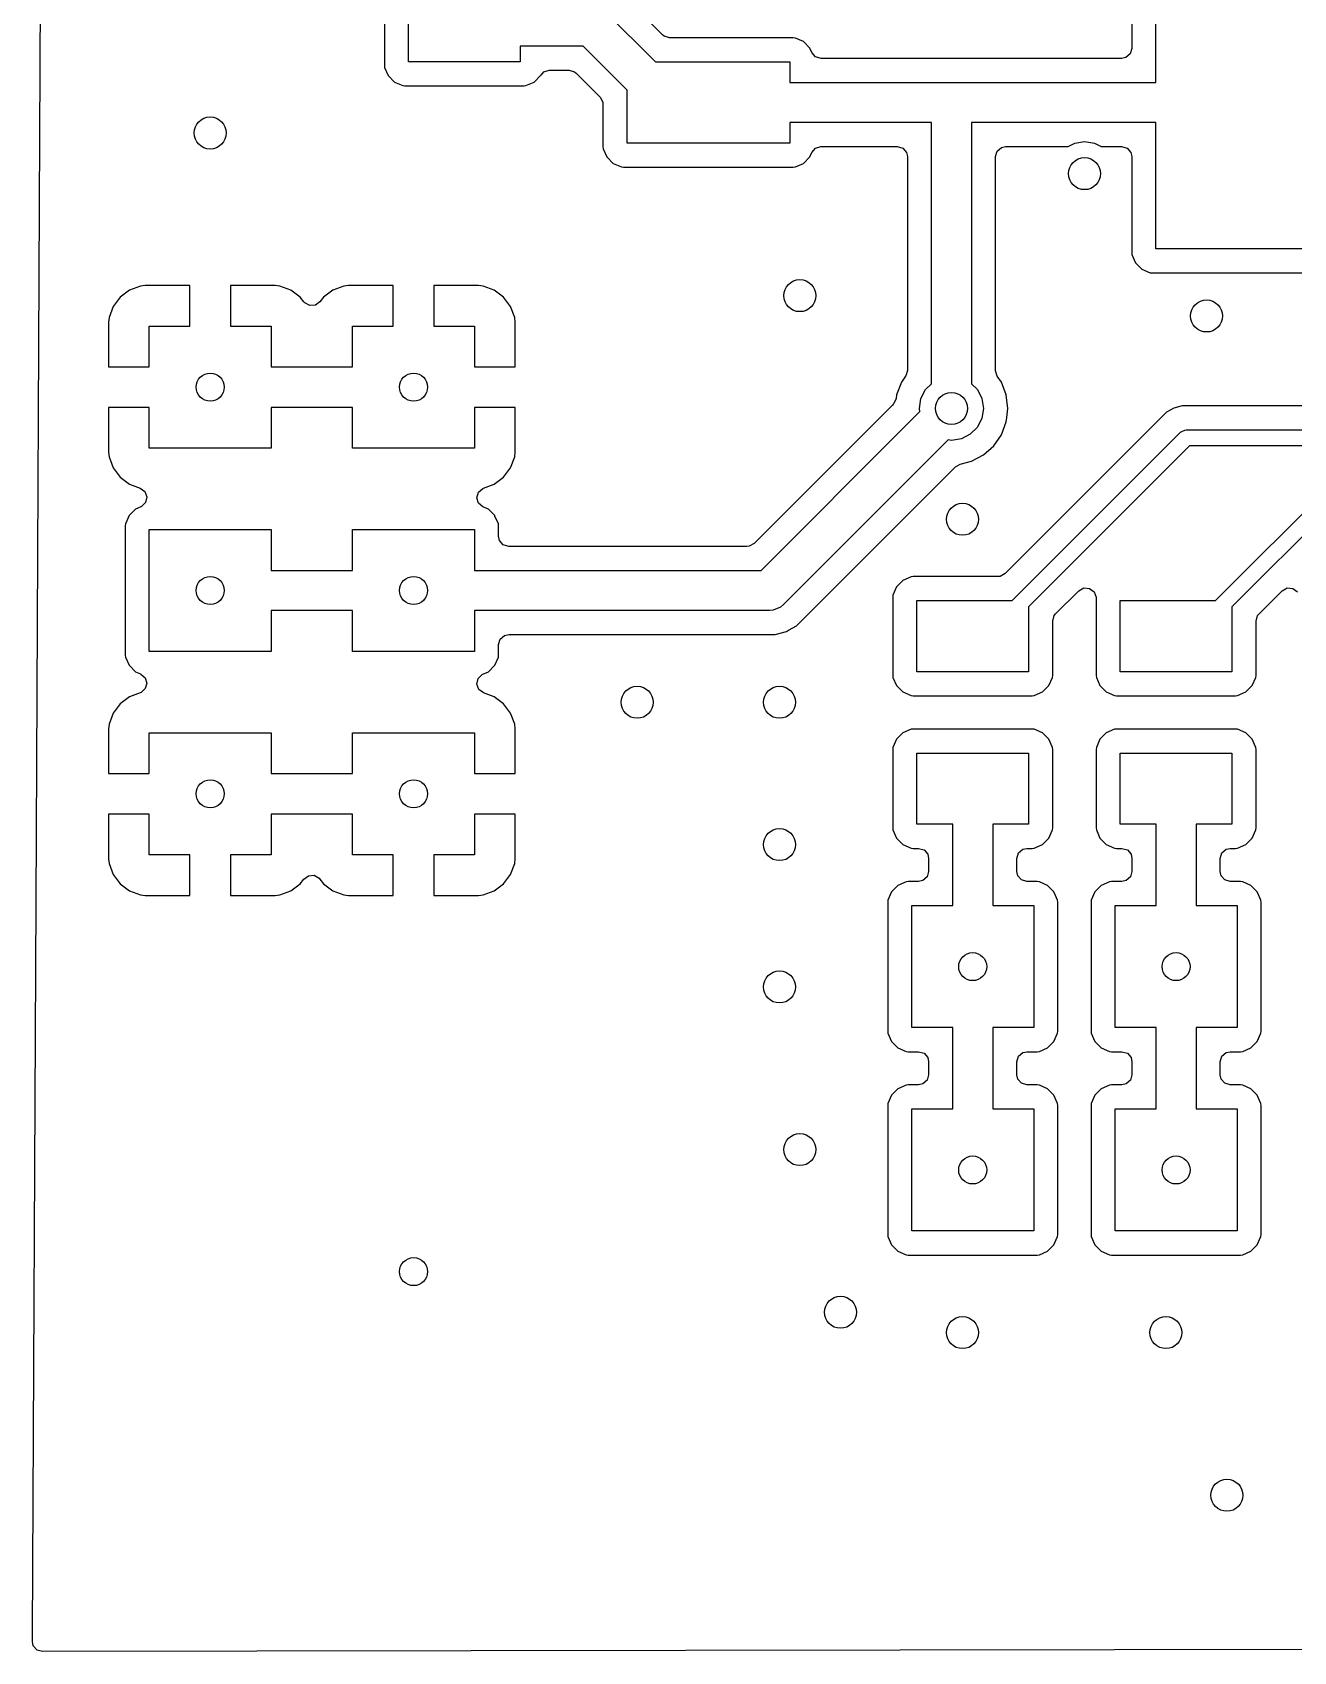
# Model space of a CAD drawing. Extents: x 4.84 to 7.21, y -4.81 to -3.25.
# Drawn here: x 4.839 to 5.459, y -4.815 to -4.019 of the extents above; entities that cross this region are included whole.
import ezdxf

# ---------------------------------------------------------------- set-up
doc = ezdxf.new("R2010")
doc.units = 0
doc.header["$MEASUREMENT"] = 0
doc.layers.add('BLACK', color=7, linetype='CONTINUOUS')

msp = doc.modelspace()

# ---------------------------------------------------------------- linework, layer by layer
at = {"layer": 'BLACK', "linetype": 'CONTINUOUS'}
for p, q in [((4.84044, -4.44629), (4.84446, -3.64615)), ((5.37923, -3.97929), (5.37923, -4.02642)), ((5.39106, -4.04322), (5.39106, -3.98106)), ((5.01173, -3.99629), (5.01173, -4.03482)), ((5.02356, -4.03306), (5.02356, -3.99806)), ((5.14843, -4.01978), (5.13201, -4.00336)), ((5.12052, -4.0086), (5.14498, -4.03306)), ((5.14926, -4.02044), (5.14843, -4.01978)), ((5.15194, -4.02123), (5.14926, -4.02044)), ((5.21283, -4.02123), (5.15194, -4.02123)), ((5.21382, -4.02134), (5.21283, -4.02123)), ((5.21283, -4.02123), (5.21283, -4.02123)), ((5.21787, -4.02313), (5.21382, -4.02134)), ((5.21382, -4.02134), (5.21382, -4.02134)), ((5.10949, -4.0254), (5.07856, -4.0254)), ((5.07856, -4.0254), (5.07856, -4.03306)), ((5.13106, -4.04698), (5.10949, -4.0254)), ((5.22099, -4.02626), (5.21787, -4.02313)), ((5.21787, -4.02313), (5.21787, -4.02313)), ((5.22194, -4.02841), (5.22099, -4.02626)), ((5.22099, -4.02626), (5.22099, -4.02626)), ((5.22099, -4.02626), (5.22099, -4.02626)), ((5.22195, -4.02843), (5.22194, -4.02841)), ((5.22198, -4.02849), (5.22195, -4.02843)), ((5.22381, -4.0306), (5.22198, -4.02849)), ((5.37845, -4.02911), (5.37633, -4.03094)), ((5.37923, -4.02642), (5.37845, -4.02911)), ((5.01173, -4.03482), (5.01173, -4.03482)), ((5.01173, -4.03482), (5.01185, -4.03581)), ((5.01185, -4.03581), (5.01185, -4.03581)), ((5.01185, -4.03581), (5.01364, -4.03986)), ((5.07856, -4.03306), (5.02356, -4.03306)), ((5.09015, -4.03805), (5.09282, -4.03723)), ((5.09282, -4.03723), (5.09289, -4.03723)), ((5.09289, -4.03723), (5.10253, -4.03723)), ((5.10253, -4.03723), (5.10521, -4.03802)), ((5.14498, -4.03306), (5.21106, -4.03306)), ((5.21106, -4.03306), (5.21106, -4.04322)), ((5.22649, -4.03139), (5.22381, -4.0306)), ((5.37427, -4.03139), (5.22649, -4.03139)), ((5.37633, -4.03094), (5.37427, -4.03139)), ((5.01364, -4.03986), (5.01676, -4.04299)), ((5.01676, -4.04299), (5.01676, -4.04299)), ((5.01676, -4.04299), (5.01676, -4.04299)), ((5.01676, -4.04299), (5.02081, -4.04477)), ((5.02081, -4.04477), (5.0218, -4.04489)), ((5.0218, -4.04489), (5.08033, -4.04489)), ((5.08033, -4.04489), (5.08132, -4.04477)), ((5.08132, -4.04477), (5.08537, -4.04299)), ((5.08537, -4.04299), (5.08849, -4.03986)), ((5.08849, -4.03986), (5.08875, -4.03948)), ((5.08849, -4.03986), (5.08849, -4.03986)), ((5.08875, -4.03948), (5.08888, -4.03956)), ((5.08888, -4.03956), (5.09015, -4.03805)), ((5.10521, -4.03802), (5.10604, -4.03868)), ((5.10604, -4.03868), (5.11778, -4.05043)), ((5.21106, -4.04322), (5.29606, -4.04322)), ((5.29606, -4.04322), (5.39106, -4.04322)), ((5.11778, -4.05043), (5.11912, -4.05288)), ((5.11912, -4.05288), (5.11923, -4.05393)), ((5.13106, -4.07306), (5.13106, -4.04698)), ((5.11923, -4.05393), (5.11923, -4.07482)), ((5.28076, -4.0629), (5.21106, -4.0629)), ((5.21106, -4.0629), (5.21106, -4.07306)), ((5.28076, -4.18125), (5.28076, -4.0629)), ((5.39106, -4.0629), (5.30044, -4.0629)), ((5.30044, -4.0629), (5.30044, -4.18125)), ((5.39106, -4.12506), (5.39106, -4.0629)), ((5.11923, -4.07482), (5.11923, -4.07482)), ((5.11923, -4.07482), (5.11935, -4.07581)), ((5.11935, -4.07581), (5.11935, -4.07581)), ((5.11935, -4.07581), (5.12114, -4.07986)), ((5.21106, -4.07306), (5.13106, -4.07306)), ((5.22195, -4.07769), (5.22376, -4.07555)), ((5.22376, -4.07555), (5.22643, -4.07473)), ((5.22643, -4.07473), (5.22649, -4.07473)), ((5.22649, -4.07473), (5.26397, -4.07473)), ((5.26397, -4.07473), (5.26665, -4.07552)), ((5.26665, -4.07552), (5.26848, -4.07763)), ((5.31227, -4.07969), (5.31306, -4.07701)), ((5.31306, -4.07701), (5.31517, -4.07518)), ((5.31517, -4.07518), (5.31724, -4.07473)), ((5.31724, -4.07473), (5.34796, -4.07473)), ((5.34796, -4.07473), (5.3512, -4.07308)), ((5.3512, -4.07308), (5.35606, -4.07231)), ((5.35606, -4.07231), (5.36093, -4.07308)), ((5.36093, -4.07308), (5.36417, -4.07473)), ((5.36417, -4.07473), (5.37427, -4.07473)), ((5.37427, -4.07473), (5.37696, -4.07552)), ((5.37696, -4.07552), (5.37879, -4.07763)), ((5.12114, -4.07986), (5.12426, -4.08299)), ((5.12426, -4.08299), (5.12426, -4.08299)), ((5.12426, -4.08299), (5.12426, -4.08299)), ((5.12426, -4.08299), (5.12831, -4.08477)), ((5.12831, -4.08477), (5.1293, -4.08489)), ((5.1293, -4.08489), (5.21283, -4.08489)), ((5.21283, -4.08489), (5.21382, -4.08477)), ((5.21382, -4.08477), (5.21787, -4.08299)), ((5.21787, -4.08299), (5.22099, -4.07986)), ((5.22099, -4.07986), (5.22195, -4.07769)), ((5.26848, -4.07763), (5.26893, -4.07969)), ((5.26893, -4.07969), (5.26893, -4.18483)), ((5.31227, -4.18483), (5.31227, -4.07969)), ((5.37879, -4.07763), (5.37923, -4.07969)), ((5.37923, -4.07969), (5.37923, -4.12683)), ((5.47106, -4.12506), (5.39106, -4.12506)), ((5.37923, -4.12683), (5.37935, -4.12781)), ((5.37935, -4.12781), (5.37935, -4.12781)), ((5.37935, -4.12781), (5.38114, -4.13186)), ((5.38114, -4.13186), (5.38426, -4.13499)), ((5.38426, -4.13499), (5.38426, -4.13499)), ((5.38426, -4.13499), (5.38426, -4.13499)), ((5.38426, -4.13499), (5.38831, -4.13677)), ((5.38831, -4.13677), (5.3893, -4.13689)), ((5.3893, -4.13689), (5.47283, -4.13689)), ((4.88178, -4.14877), (4.87833, -4.15337)), ((4.88638, -4.14532), (4.88178, -4.14877)), ((4.89177, -4.14331), (4.88638, -4.14532)), ((4.88638, -4.14532), (4.88638, -4.14532)), ((4.89415, -4.14306), (4.89177, -4.14331)), ((4.91606, -4.14306), (4.89415, -4.14306)), ((4.91606, -4.16306), (4.91606, -4.14306)), ((4.95798, -4.14306), (4.93606, -4.14306)), ((4.93606, -4.14306), (4.93606, -4.16306)), ((4.96036, -4.14331), (4.95798, -4.14306)), ((4.96575, -4.14532), (4.96036, -4.14331)), ((4.97035, -4.14877), (4.96575, -4.14532)), ((4.97209, -4.1511), (4.97035, -4.14877)), ((4.98178, -4.14877), (4.98004, -4.1511)), ((4.98638, -4.14532), (4.98178, -4.14877)), ((4.99177, -4.14331), (4.98638, -4.14532)), ((4.98638, -4.14532), (4.98638, -4.14532)), ((4.99415, -4.14306), (4.99177, -4.14331)), ((5.01606, -4.14306), (4.99415, -4.14306)), ((5.01606, -4.16306), (5.01606, -4.14306)), ((5.05798, -4.14306), (5.03606, -4.14306)), ((5.03606, -4.14306), (5.03606, -4.16306)), ((5.06036, -4.14331), (5.05798, -4.14306)), ((5.06575, -4.14532), (5.06036, -4.14331)), ((5.07035, -4.14877), (5.06575, -4.14532)), ((5.0738, -4.15337), (5.07035, -4.14877)), ((4.87833, -4.15337), (4.87632, -4.15876)), ((4.87833, -4.15337), (4.87833, -4.15337)), ((4.97256, -4.15163), (4.97209, -4.1511)), ((4.97501, -4.15297), (4.97256, -4.15163)), ((4.9778, -4.15277), (4.97501, -4.15297)), ((4.98004, -4.1511), (4.9778, -4.15277)), ((5.07581, -4.15876), (5.0738, -4.15337)), ((5.0738, -4.15337), (5.0738, -4.15337)), ((4.87632, -4.15876), (4.87606, -4.16115)), ((4.87606, -4.16115), (4.87606, -4.18306)), ((4.89606, -4.18306), (4.89606, -4.16306)), ((4.89606, -4.16306), (4.91606, -4.16306)), ((4.93606, -4.16306), (4.95606, -4.16306)), ((4.95606, -4.16306), (4.95606, -4.18306)), ((4.99606, -4.18306), (4.99606, -4.16306)), ((4.99606, -4.16306), (5.01606, -4.16306)), ((5.03606, -4.16306), (5.05606, -4.16306)), ((5.05606, -4.16306), (5.05606, -4.18306)), ((5.07606, -4.16115), (5.07581, -4.15876)), ((5.07606, -4.18306), (5.07606, -4.16115)), ((5.07606, -4.16115), (5.07606, -4.16115)), ((4.87606, -4.18306), (4.89606, -4.18306)), ((4.95606, -4.18306), (4.99606, -4.18306)), ((5.05606, -4.18306), (5.07606, -4.18306)), ((5.26805, -4.18764), (5.266, -4.19061)), ((5.26814, -4.18751), (5.26805, -4.18764)), ((5.26893, -4.18483), (5.26814, -4.18751)), ((5.28076, -4.19137), (5.28076, -4.18125)), ((5.30044, -4.18125), (5.30044, -4.19137)), ((5.31228, -4.18499), (5.31227, -4.18483)), ((5.31315, -4.18764), (5.31228, -4.18499)), ((5.3152, -4.19061), (5.31315, -4.18764)), ((5.26363, -4.19687), (5.26342, -4.19856)), ((5.266, -4.19061), (5.26363, -4.19687)), ((5.27562, -4.19866), (5.27786, -4.19427)), ((5.27786, -4.19427), (5.28076, -4.19137)), ((5.30044, -4.19137), (5.30334, -4.19427)), ((5.30334, -4.19427), (5.30558, -4.19866)), ((5.31758, -4.19687), (5.3152, -4.19061)), ((5.31838, -4.20352), (5.31758, -4.19687)), ((4.89606, -4.20306), (4.87606, -4.20306)), ((4.87606, -4.20306), (4.87606, -4.22497)), ((4.89606, -4.22306), (4.89606, -4.20306)), ((4.99606, -4.20306), (4.95606, -4.20306)), ((4.95606, -4.20306), (4.95606, -4.22306)), ((4.99606, -4.22306), (4.99606, -4.20306)), ((5.07606, -4.20306), (5.05606, -4.20306)), ((5.05606, -4.20306), (5.05606, -4.22306)), ((5.07606, -4.22497), (5.07606, -4.20306)), ((5.26155, -4.20193), (5.19354, -4.26993)), ((5.26201, -4.20147), (5.26155, -4.20193)), ((5.26155, -4.20193), (5.26155, -4.20193)), ((5.26232, -4.20112), (5.26201, -4.20147)), ((5.26342, -4.19856), (5.26232, -4.20112)), ((5.27485, -4.20352), (5.27562, -4.19866)), ((5.2751, -4.2051), (5.27485, -4.20352)), ((5.30558, -4.19866), (5.30635, -4.20352)), ((5.30635, -4.20352), (5.30558, -4.20839)), ((5.31784, -4.20795), (5.31838, -4.20352)), ((5.31838, -4.20352), (5.31838, -4.20352)), ((5.39998, -4.20337), (5.39638, -4.20544)), ((5.40399, -4.20229), (5.39998, -4.20337)), ((5.39998, -4.20337), (5.39998, -4.20337)), ((5.39998, -4.20337), (5.39998, -4.20337)), ((5.40814, -4.20229), (5.40399, -4.20229)), ((5.64748, -4.20229), (5.40814, -4.20229)), ((5.19699, -4.28322), (5.26789, -4.21231)), ((5.26789, -4.21231), (5.2751, -4.2051)), ((5.30334, -4.21278), (5.29986, -4.21626)), ((5.30558, -4.20839), (5.30334, -4.21278)), ((5.3152, -4.21643), (5.31758, -4.21017)), ((5.39638, -4.20544), (5.31705, -4.28477)), ((5.31758, -4.21017), (5.31784, -4.20795)), ((5.39638, -4.20544), (5.39638, -4.20544)), ((5.28902, -4.21902), (5.28181, -4.22623)), ((5.2906, -4.21927), (5.28902, -4.21902)), ((5.29547, -4.2185), (5.2906, -4.21927)), ((5.29986, -4.21626), (5.29547, -4.2185)), ((5.3114, -4.22194), (5.3152, -4.21643)), ((5.3205, -4.29806), (5.40328, -4.21527)), ((5.40328, -4.21527), (5.40388, -4.21479)), ((5.40388, -4.21479), (5.4053, -4.2142)), ((5.4053, -4.2142), (5.40606, -4.21412)), ((5.40606, -4.21412), (5.65443, -4.21412)), ((4.87606, -4.22497), (4.87632, -4.22735)), ((4.87632, -4.22735), (4.87833, -4.23274)), ((4.95606, -4.22306), (4.89606, -4.22306)), ((5.05606, -4.22306), (4.99606, -4.22306)), ((5.0738, -4.23274), (5.07581, -4.22735)), ((5.07581, -4.22735), (5.07606, -4.22497)), ((5.07606, -4.22497), (5.07606, -4.22497)), ((5.28181, -4.22623), (5.20802, -4.30002)), ((5.30045, -4.2295), (5.30638, -4.22639)), ((5.30638, -4.22639), (5.3114, -4.22194)), ((5.4077, -4.222), (5.32856, -4.30113)), ((5.65606, -4.222), (5.4077, -4.222)), ((4.87833, -4.23274), (4.87833, -4.23274)), ((4.87833, -4.23274), (4.88178, -4.23735)), ((5.07035, -4.23735), (5.0738, -4.23274)), ((5.0738, -4.23274), (5.0738, -4.23274)), ((5.21437, -4.3104), (5.2922, -4.23258)), ((5.2922, -4.23258), (5.2926, -4.23217)), ((5.2926, -4.23217), (5.29493, -4.23086)), ((5.29493, -4.23086), (5.30045, -4.2295)), ((5.4205, -4.29806), (5.48328, -4.23527)), ((4.88178, -4.23735), (4.88638, -4.24079)), ((4.88638, -4.24079), (4.89167, -4.24276)), ((4.89167, -4.24276), (4.8939, -4.24444)), ((4.8939, -4.24444), (4.89488, -4.24706)), ((5.05799, -4.24478), (5.06008, -4.24293)), ((5.06008, -4.24293), (5.06046, -4.24276)), ((5.06046, -4.24276), (5.06575, -4.24079)), ((5.06575, -4.24079), (5.07035, -4.23735)), ((5.4877, -4.242), (5.42856, -4.30113)), ((4.89194, -4.25195), (4.88926, -4.25313)), ((4.89231, -4.25177), (4.89194, -4.25195)), ((4.89429, -4.24979), (4.89231, -4.25177)), ((4.89488, -4.24706), (4.89429, -4.24979)), ((5.05724, -4.24747), (5.05799, -4.24478)), ((5.05806, -4.25015), (5.05724, -4.24747)), ((5.06019, -4.25195), (5.05806, -4.25015)), ((5.06287, -4.25313), (5.06019, -4.25195)), ((4.88435, -4.2603), (4.88423, -4.26129)), ((4.88614, -4.25626), (4.88435, -4.2603)), ((4.88926, -4.25313), (4.88614, -4.25626)), ((4.88614, -4.25626), (4.88614, -4.25626)), ((5.06599, -4.25626), (5.06287, -4.25313)), ((5.06609, -4.25648), (5.06599, -4.25626)), ((5.06778, -4.2603), (5.06609, -4.25648)), ((5.0679, -4.26129), (5.06778, -4.2603)), ((4.88423, -4.26129), (4.88423, -4.32482)), ((4.89606, -4.32306), (4.89606, -4.26306)), ((4.89606, -4.26306), (4.95606, -4.26306)), ((4.95606, -4.26306), (4.95606, -4.28322)), ((4.99606, -4.28322), (4.99606, -4.26306)), ((4.99606, -4.26306), (5.05606, -4.26306)), ((5.05606, -4.26306), (5.05606, -4.28322)), ((5.0679, -4.26642), (5.0679, -4.26129)), ((5.0679, -4.26129), (5.0679, -4.26129)), ((5.06834, -4.26849), (5.0679, -4.26642)), ((5.07017, -4.2706), (5.06834, -4.26849)), ((5.07286, -4.27139), (5.07017, -4.2706)), ((5.19003, -4.27139), (5.07286, -4.27139)), ((5.19109, -4.27127), (5.19003, -4.27139)), ((5.19354, -4.26993), (5.19109, -4.27127)), ((4.95606, -4.28322), (4.99606, -4.28322)), ((5.05606, -4.28322), (5.19699, -4.28322)), ((5.26364, -4.29126), (5.26185, -4.2953)), ((5.26676, -4.28813), (5.26364, -4.29126)), ((5.26364, -4.29126), (5.26364, -4.29126)), ((5.27081, -4.28634), (5.26676, -4.28813)), ((5.2718, -4.28623), (5.27081, -4.28634)), ((5.27081, -4.28634), (5.27081, -4.28634)), ((5.31354, -4.28623), (5.2718, -4.28623)), ((5.2718, -4.28623), (5.2718, -4.28623)), ((5.3146, -4.28611), (5.31354, -4.28623)), ((5.31705, -4.28477), (5.3146, -4.28611)), ((5.35327, -4.29316), (5.35572, -4.29182)), ((5.35572, -4.29182), (5.35851, -4.29202)), ((5.35851, -4.29202), (5.36074, -4.29369)), ((5.45327, -4.29316), (5.45572, -4.29182)), ((5.45572, -4.29182), (5.45851, -4.29202)), ((5.45851, -4.29202), (5.46074, -4.29369)), ((5.20802, -4.30002), (5.20653, -4.30124)), ((5.26185, -4.2953), (5.26173, -4.29629)), ((5.26173, -4.29629), (5.26173, -4.33482)), ((5.27356, -4.33306), (5.27356, -4.29806)), ((5.27356, -4.29806), (5.3205, -4.29806)), ((5.34185, -4.30457), (5.35327, -4.29316)), ((5.36074, -4.29369), (5.36172, -4.29631)), ((5.36172, -4.29631), (5.36173, -4.29666)), ((5.36173, -4.29666), (5.36173, -4.33482)), ((5.37356, -4.33306), (5.37356, -4.29806)), ((5.37356, -4.29806), (5.4205, -4.29806)), ((5.44185, -4.30457), (5.45327, -4.29316)), ((4.99606, -4.3029), (4.95606, -4.3029)), ((4.95606, -4.3029), (4.95606, -4.32306)), ((4.99606, -4.32306), (4.99606, -4.3029)), ((5.20106, -4.3029), (5.05606, -4.3029)), ((5.05606, -4.3029), (5.05606, -4.32306)), ((5.20299, -4.30271), (5.20106, -4.3029)), ((5.20653, -4.30124), (5.20299, -4.30271)), ((5.20653, -4.30124), (5.20653, -4.30124)), ((5.32856, -4.30113), (5.32856, -4.33306)), ((5.3404, -4.30808), (5.34118, -4.3054)), ((5.3404, -4.33482), (5.3404, -4.30808)), ((5.34118, -4.3054), (5.34185, -4.30457)), ((5.42856, -4.30113), (5.42856, -4.33306)), ((5.4404, -4.30808), (5.44118, -4.3054)), ((5.4404, -4.33482), (5.4404, -4.30808)), ((5.44118, -4.3054), (5.44185, -4.30457)), ((5.06868, -4.31701), (5.0708, -4.31518)), ((5.0708, -4.31518), (5.07286, -4.31473)), ((5.07286, -4.31473), (5.20392, -4.31473)), ((5.20392, -4.31473), (5.20943, -4.31325)), ((5.20392, -4.31473), (5.20392, -4.31473)), ((5.20392, -4.31473), (5.20392, -4.31473)), ((5.20943, -4.31325), (5.2105, -4.31263)), ((5.2105, -4.31263), (5.21437, -4.3104)), ((4.95606, -4.32306), (4.89606, -4.32306)), ((5.05606, -4.32306), (4.99606, -4.32306)), ((5.0679, -4.31969), (5.06868, -4.31701)), ((5.0679, -4.32482), (5.0679, -4.31969)), ((4.88423, -4.32482), (4.88423, -4.32482)), ((4.88423, -4.32482), (4.88435, -4.32581)), ((4.88435, -4.32581), (4.88435, -4.32581)), ((4.88435, -4.32581), (4.88614, -4.32986)), ((4.88614, -4.32986), (4.88926, -4.33299)), ((5.06287, -4.33299), (5.06599, -4.32986)), ((5.06599, -4.32986), (5.06778, -4.32581)), ((5.06778, -4.32581), (5.0679, -4.32482)), ((4.88926, -4.33299), (4.88926, -4.33299)), ((4.88926, -4.33299), (4.88926, -4.33299)), ((4.88926, -4.33299), (4.8918, -4.33411)), ((4.8918, -4.33411), (4.89194, -4.33417)), ((4.89194, -4.33417), (4.89407, -4.33597)), ((4.89407, -4.33597), (4.89489, -4.33864)), ((4.89489, -4.33864), (4.89414, -4.34133)), ((5.05725, -4.33906), (5.05784, -4.33633)), ((5.05823, -4.34168), (5.05725, -4.33906)), ((5.05784, -4.33633), (5.05982, -4.33435)), ((5.05982, -4.33435), (5.06019, -4.33417)), ((5.06019, -4.33417), (5.06287, -4.33299)), ((5.06287, -4.33299), (5.06287, -4.33299)), ((5.06287, -4.33299), (5.06287, -4.33299)), ((5.26173, -4.33482), (5.26173, -4.33482)), ((5.26173, -4.33482), (5.26185, -4.33581)), ((5.26185, -4.33581), (5.26185, -4.33581)), ((5.26185, -4.33581), (5.26364, -4.33986)), ((5.26364, -4.33986), (5.26676, -4.34299)), ((5.32856, -4.33306), (5.27356, -4.33306)), ((5.33537, -4.34299), (5.33849, -4.33986)), ((5.33849, -4.33986), (5.34028, -4.33581)), ((5.34028, -4.33581), (5.3404, -4.33482)), ((5.36173, -4.33482), (5.36173, -4.33482)), ((5.36173, -4.33482), (5.36185, -4.33581)), ((5.36185, -4.33581), (5.36185, -4.33581)), ((5.36185, -4.33581), (5.36364, -4.33986)), ((5.36364, -4.33986), (5.36676, -4.34299)), ((5.42856, -4.33306), (5.37356, -4.33306)), ((5.43537, -4.34299), (5.43849, -4.33986)), ((5.43849, -4.33986), (5.44028, -4.33581)), ((5.44028, -4.33581), (5.4404, -4.33482)), ((4.88638, -4.34532), (4.88178, -4.34877)), ((4.89167, -4.34335), (4.88638, -4.34532)), ((4.89205, -4.34319), (4.89167, -4.34335)), ((4.89414, -4.34133), (4.89205, -4.34319)), ((5.06046, -4.34335), (5.05823, -4.34168)), ((5.06575, -4.34532), (5.06046, -4.34335)), ((5.07035, -4.34877), (5.06575, -4.34532)), ((5.26676, -4.34299), (5.26676, -4.34299)), ((5.26676, -4.34299), (5.26676, -4.34299)), ((5.26676, -4.34299), (5.27081, -4.34477)), ((5.27081, -4.34477), (5.2718, -4.34489)), ((5.2718, -4.34489), (5.33033, -4.34489)), ((5.33033, -4.34489), (5.33132, -4.34477)), ((5.33132, -4.34477), (5.33537, -4.34299)), ((5.36676, -4.34299), (5.36676, -4.34299)), ((5.36676, -4.34299), (5.36676, -4.34299)), ((5.36676, -4.34299), (5.37081, -4.34477)), ((5.37081, -4.34477), (5.3718, -4.34489)), ((5.3718, -4.34489), (5.43033, -4.34489)), ((5.43033, -4.34489), (5.43132, -4.34477)), ((5.43132, -4.34477), (5.43537, -4.34299)), ((4.87833, -4.35337), (4.87632, -4.35876)), ((4.88178, -4.34877), (4.87833, -4.35337)), ((4.87833, -4.35337), (4.87833, -4.35337)), ((5.0738, -4.35337), (5.07035, -4.34877)), ((5.07581, -4.35876), (5.0738, -4.35337)), ((5.0738, -4.35337), (5.0738, -4.35337)), ((4.87632, -4.35876), (4.87606, -4.36115)), ((4.87606, -4.36115), (4.87606, -4.38306)), ((4.89606, -4.38306), (4.89606, -4.36306)), ((4.89606, -4.36306), (4.95606, -4.36306)), ((4.95606, -4.36306), (4.95606, -4.38306)), ((4.99606, -4.38306), (4.99606, -4.36306)), ((4.99606, -4.36306), (5.05606, -4.36306)), ((5.05606, -4.36306), (5.05606, -4.38306)), ((5.07606, -4.36115), (5.07581, -4.35876)), ((5.07606, -4.38306), (5.07606, -4.36115)), ((5.07606, -4.36115), (5.07606, -4.36115)), ((5.26676, -4.36313), (5.26364, -4.36626)), ((5.27081, -4.36134), (5.26676, -4.36313)), ((5.2718, -4.36123), (5.27081, -4.36134)), ((5.27081, -4.36134), (5.27081, -4.36134)), ((5.33033, -4.36123), (5.2718, -4.36123)), ((5.2718, -4.36123), (5.2718, -4.36123)), ((5.33132, -4.36134), (5.33033, -4.36123)), ((5.33537, -4.36313), (5.33132, -4.36134)), ((5.33132, -4.36134), (5.33132, -4.36134)), ((5.33849, -4.36626), (5.33537, -4.36313)), ((5.33537, -4.36313), (5.33537, -4.36313)), ((5.36676, -4.36313), (5.36364, -4.36626)), ((5.37081, -4.36134), (5.36676, -4.36313)), ((5.3718, -4.36123), (5.37081, -4.36134)), ((5.37081, -4.36134), (5.37081, -4.36134)), ((5.43033, -4.36123), (5.3718, -4.36123)), ((5.3718, -4.36123), (5.3718, -4.36123)), ((5.43132, -4.36134), (5.43033, -4.36123)), ((5.43537, -4.36313), (5.43132, -4.36134)), ((5.43132, -4.36134), (5.43132, -4.36134)), ((5.43849, -4.36626), (5.43537, -4.36313)), ((5.43537, -4.36313), (5.43537, -4.36313)), ((5.26185, -4.3703), (5.26173, -4.37129)), ((5.26173, -4.37129), (5.26173, -4.40982)), ((5.26364, -4.36626), (5.26185, -4.3703)), ((5.26364, -4.36626), (5.26364, -4.36626)), ((5.34028, -4.3703), (5.33849, -4.36626)), ((5.33849, -4.36626), (5.33849, -4.36626)), ((5.3404, -4.37129), (5.34028, -4.3703)), ((5.3404, -4.40982), (5.3404, -4.37129)), ((5.36185, -4.3703), (5.36173, -4.37129)), ((5.36173, -4.37129), (5.36173, -4.40982)), ((5.36364, -4.36626), (5.36185, -4.3703)), ((5.36364, -4.36626), (5.36364, -4.36626)), ((5.44028, -4.3703), (5.43849, -4.36626)), ((5.43849, -4.36626), (5.43849, -4.36626)), ((5.4404, -4.37129), (5.44028, -4.3703)), ((5.4404, -4.40982), (5.4404, -4.37129)), ((5.27356, -4.40806), (5.27356, -4.37306)), ((5.27356, -4.37306), (5.32856, -4.37306)), ((5.32856, -4.37306), (5.32856, -4.40806)), ((5.37356, -4.40806), (5.37356, -4.37306)), ((5.37356, -4.37306), (5.42856, -4.37306)), ((5.42856, -4.37306), (5.42856, -4.40806)), ((4.87606, -4.38306), (4.89606, -4.38306)), ((4.95606, -4.38306), (4.99606, -4.38306)), ((5.05606, -4.38306), (5.07606, -4.38306)), ((4.87606, -4.40306), (4.87606, -4.42497)), ((4.89606, -4.40306), (4.87606, -4.40306)), ((4.89606, -4.42306), (4.89606, -4.40306)), ((4.95606, -4.40306), (4.95606, -4.42306)), ((4.99606, -4.40306), (4.95606, -4.40306)), ((4.99606, -4.42306), (4.99606, -4.40306)), ((5.07606, -4.40306), (5.05606, -4.40306)), ((5.05606, -4.40306), (5.05606, -4.42306)), ((5.07606, -4.42497), (5.07606, -4.40306)), ((5.26173, -4.40982), (5.26173, -4.40982)), ((5.26173, -4.40982), (5.26185, -4.41081)), ((5.26185, -4.41081), (5.26185, -4.41081)), ((5.26185, -4.41081), (5.26364, -4.41486)), ((5.29122, -4.40806), (5.27356, -4.40806)), ((5.29122, -4.44806), (5.29122, -4.40806)), ((5.32856, -4.40806), (5.31091, -4.40806)), ((5.31091, -4.40806), (5.31091, -4.44806)), ((5.33849, -4.41486), (5.34028, -4.41081)), ((5.34028, -4.41081), (5.3404, -4.40982)), ((5.36173, -4.40982), (5.36173, -4.40982)), ((5.36173, -4.40982), (5.36185, -4.41081)), ((5.36185, -4.41081), (5.36185, -4.41081)), ((5.36185, -4.41081), (5.36364, -4.41486)), ((5.39122, -4.40806), (5.37356, -4.40806)), ((5.39122, -4.44806), (5.39122, -4.40806)), ((5.42856, -4.40806), (5.41091, -4.40806)), ((5.41091, -4.40806), (5.41091, -4.44806)), ((5.43849, -4.41486), (5.44028, -4.41081)), ((5.44028, -4.41081), (5.4404, -4.40982)), ((5.26364, -4.41486), (5.26676, -4.41799)), ((5.26676, -4.41799), (5.26676, -4.41799)), ((5.26676, -4.41799), (5.26676, -4.41799)), ((5.26676, -4.41799), (5.27081, -4.41977)), ((5.27081, -4.41977), (5.27081, -4.41977)), ((5.27081, -4.41977), (5.27099, -4.41979)), ((5.27099, -4.41979), (5.2718, -4.41989)), ((5.2718, -4.41989), (5.27443, -4.41989)), ((5.27443, -4.41989), (5.27711, -4.42068)), ((5.32564, -4.42034), (5.3277, -4.41989)), ((5.3277, -4.41989), (5.33033, -4.41989)), ((5.33033, -4.41989), (5.33132, -4.41977)), ((5.33033, -4.41989), (5.33033, -4.41989)), ((5.33132, -4.41977), (5.33537, -4.41799)), ((5.33537, -4.41799), (5.33849, -4.41486)), ((5.36364, -4.41486), (5.36676, -4.41799)), ((5.36676, -4.41799), (5.36676, -4.41799)), ((5.36676, -4.41799), (5.36676, -4.41799)), ((5.36676, -4.41799), (5.37081, -4.41977)), ((5.37081, -4.41977), (5.37081, -4.41977)), ((5.37081, -4.41977), (5.37099, -4.41979)), ((5.37099, -4.41979), (5.3718, -4.41989)), ((5.3718, -4.41989), (5.37443, -4.41989)), ((5.37443, -4.41989), (5.37711, -4.42068)), ((5.42564, -4.42034), (5.4277, -4.41989)), ((5.4277, -4.41989), (5.43033, -4.41989)), ((5.43033, -4.41989), (5.43132, -4.41977)), ((5.43033, -4.41989), (5.43033, -4.41989)), ((5.43132, -4.41977), (5.43537, -4.41799)), ((5.43537, -4.41799), (5.43849, -4.41486)), ((4.87606, -4.42497), (4.87632, -4.42735)), ((4.87632, -4.42735), (4.87833, -4.43274)), ((4.91606, -4.42306), (4.89606, -4.42306)), ((4.91606, -4.44306), (4.91606, -4.42306)), ((4.95606, -4.42306), (4.93606, -4.42306)), ((4.93606, -4.42306), (4.93606, -4.44306)), ((5.01606, -4.42306), (4.99606, -4.42306)), ((5.01606, -4.44306), (5.01606, -4.42306)), ((5.05606, -4.42306), (5.03606, -4.42306)), ((5.03606, -4.42306), (5.03606, -4.44306)), ((5.0738, -4.43274), (5.07581, -4.42735)), ((5.07581, -4.42735), (5.07606, -4.42497)), ((5.07606, -4.42497), (5.07606, -4.42497)), ((5.27711, -4.42068), (5.27894, -4.42279)), ((5.27894, -4.42279), (5.27939, -4.42485)), ((5.27939, -4.42485), (5.27939, -4.43127)), ((5.32274, -4.42485), (5.32353, -4.42217)), ((5.32274, -4.43127), (5.32274, -4.42485)), ((5.32353, -4.42217), (5.32564, -4.42034)), ((5.37711, -4.42068), (5.37894, -4.42279)), ((5.37894, -4.42279), (5.37939, -4.42485)), ((5.37939, -4.42485), (5.37939, -4.43127)), ((5.42274, -4.42485), (5.42353, -4.42217)), ((5.42274, -4.43127), (5.42274, -4.42485)), ((5.42353, -4.42217), (5.42564, -4.42034)), ((4.87833, -4.43274), (4.87833, -4.43274)), ((4.87833, -4.43274), (4.88178, -4.43735)), ((4.97035, -4.43735), (4.97209, -4.43502)), ((4.97209, -4.43502), (4.97433, -4.43335)), ((4.97433, -4.43335), (4.97712, -4.43315)), ((4.97712, -4.43315), (4.97957, -4.43449)), ((4.97957, -4.43449), (4.98004, -4.43502)), ((4.98004, -4.43502), (4.98178, -4.43735)), ((5.07035, -4.43735), (5.0738, -4.43274)), ((5.0738, -4.43274), (5.0738, -4.43274)), ((5.27649, -4.43578), (5.27443, -4.43623)), ((5.2786, -4.43395), (5.27649, -4.43578)), ((5.27939, -4.43127), (5.2786, -4.43395)), ((5.32319, -4.43333), (5.32274, -4.43127)), ((5.32502, -4.43544), (5.32319, -4.43333)), ((5.3277, -4.43623), (5.32502, -4.43544)), ((5.37649, -4.43578), (5.37443, -4.43623)), ((5.3786, -4.43395), (5.37649, -4.43578)), ((5.37939, -4.43127), (5.3786, -4.43395)), ((5.42319, -4.43333), (5.42274, -4.43127)), ((5.42502, -4.43544), (5.42319, -4.43333)), ((5.4277, -4.43623), (5.42502, -4.43544)), ((4.88178, -4.43735), (4.88638, -4.44079)), ((4.88638, -4.44079), (4.89177, -4.4428)), ((4.89177, -4.4428), (4.89415, -4.44306)), ((4.89415, -4.44306), (4.89415, -4.44306)), ((4.89415, -4.44306), (4.91606, -4.44306)), ((4.93606, -4.44306), (4.95798, -4.44306)), ((4.95798, -4.44306), (4.96036, -4.4428)), ((4.95798, -4.44306), (4.95798, -4.44306)), ((4.96036, -4.4428), (4.96575, -4.44079)), ((4.96575, -4.44079), (4.97035, -4.43735)), ((4.96575, -4.44079), (4.96575, -4.44079)), ((4.98178, -4.43735), (4.98638, -4.44079)), ((4.98638, -4.44079), (4.99177, -4.4428)), ((4.99177, -4.4428), (4.99415, -4.44306)), ((4.99415, -4.44306), (4.99415, -4.44306)), ((4.99415, -4.44306), (5.01606, -4.44306)), ((5.03606, -4.44306), (5.05798, -4.44306)), ((5.05798, -4.44306), (5.06036, -4.4428)), ((5.05798, -4.44306), (5.05798, -4.44306)), ((5.06036, -4.4428), (5.06575, -4.44079)), ((5.06575, -4.44079), (5.07035, -4.43735)), ((5.06575, -4.44079), (5.06575, -4.44079)), ((5.26114, -4.44126), (5.25935, -4.4453)), ((5.26426, -4.43813), (5.26114, -4.44126)), ((5.26114, -4.44126), (5.26114, -4.44126)), ((5.26831, -4.43634), (5.26426, -4.43813)), ((5.2693, -4.43623), (5.26831, -4.43634)), ((5.26831, -4.43634), (5.26831, -4.43634)), ((5.27443, -4.43623), (5.2693, -4.43623)), ((5.2693, -4.43623), (5.2693, -4.43623)), ((5.33283, -4.43623), (5.3277, -4.43623)), ((5.33382, -4.43634), (5.33283, -4.43623)), ((5.33283, -4.43623), (5.33283, -4.43623)), ((5.33787, -4.43813), (5.33382, -4.43634)), ((5.33382, -4.43634), (5.33382, -4.43634)), ((5.34099, -4.44126), (5.33787, -4.43813)), ((5.33787, -4.43813), (5.33787, -4.43813)), ((5.34179, -4.44306), (5.34099, -4.44126)), ((5.34278, -4.4453), (5.34179, -4.44306)), ((5.36114, -4.44126), (5.35935, -4.4453)), ((5.36426, -4.43813), (5.36114, -4.44126)), ((5.36114, -4.44126), (5.36114, -4.44126)), ((5.36831, -4.43634), (5.36426, -4.43813)), ((5.3693, -4.43623), (5.36831, -4.43634)), ((5.36831, -4.43634), (5.36831, -4.43634)), ((5.37443, -4.43623), (5.3693, -4.43623)), ((5.3693, -4.43623), (5.3693, -4.43623)), ((5.43283, -4.43623), (5.4277, -4.43623)), ((5.43382, -4.43634), (5.43283, -4.43623)), ((5.43283, -4.43623), (5.43283, -4.43623)), ((5.43787, -4.43813), (5.43382, -4.43634)), ((5.43382, -4.43634), (5.43382, -4.43634)), ((5.44099, -4.44126), (5.43787, -4.43813)), ((5.43787, -4.43813), (5.43787, -4.43813)), ((5.44179, -4.44306), (5.44099, -4.44126)), ((5.44278, -4.4453), (5.44179, -4.44306)), ((4.83863, -4.80607), (4.84044, -4.44629)), ((5.25935, -4.4453), (5.25923, -4.44629)), ((5.25923, -4.44629), (5.25923, -4.50982)), ((5.27106, -4.50806), (5.27106, -4.44806)), ((5.27106, -4.44806), (5.29122, -4.44806)), ((5.31091, -4.44806), (5.33106, -4.44806)), ((5.33106, -4.44806), (5.33106, -4.50806)), ((5.3429, -4.44629), (5.34278, -4.4453)), ((5.3429, -4.50983), (5.3429, -4.44629)), ((5.3429, -4.44629), (5.3429, -4.44629)), ((5.35935, -4.4453), (5.35923, -4.44629)), ((5.35923, -4.44629), (5.35923, -4.50982)), ((5.37106, -4.50806), (5.37106, -4.44806)), ((5.37106, -4.44806), (5.39122, -4.44806)), ((5.41091, -4.44806), (5.43106, -4.44806)), ((5.43106, -4.44806), (5.43106, -4.50806)), ((5.4429, -4.44629), (5.44278, -4.4453)), ((5.4429, -4.50983), (5.4429, -4.44629)), ((5.4429, -4.44629), (5.4429, -4.44629)), ((5.25923, -4.50982), (5.25923, -4.50983)), ((5.25923, -4.50983), (5.25935, -4.51081)), ((5.25935, -4.51081), (5.25935, -4.51081)), ((5.25935, -4.51081), (5.26114, -4.51486)), ((5.26114, -4.51486), (5.26426, -4.51799)), ((5.29122, -4.50806), (5.27106, -4.50806)), ((5.29122, -4.54806), (5.29122, -4.50806)), ((5.33106, -4.50806), (5.31091, -4.50806)), ((5.31091, -4.50806), (5.31091, -4.54806)), ((5.33787, -4.51799), (5.34099, -4.51486)), ((5.34099, -4.51486), (5.34278, -4.51081)), ((5.34278, -4.51081), (5.3429, -4.50983)), ((5.35923, -4.50982), (5.35923, -4.50983)), ((5.35923, -4.50983), (5.35935, -4.51081)), ((5.35935, -4.51081), (5.35935, -4.51081)), ((5.35935, -4.51081), (5.36114, -4.51486)), ((5.36114, -4.51486), (5.36426, -4.51799)), ((5.39122, -4.50806), (5.37106, -4.50806)), ((5.39122, -4.54806), (5.39122, -4.50806)), ((5.43106, -4.50806), (5.41091, -4.50806)), ((5.41091, -4.50806), (5.41091, -4.54806)), ((5.43787, -4.51799), (5.44099, -4.51486)), ((5.44099, -4.51486), (5.44278, -4.51081)), ((5.44278, -4.51081), (5.4429, -4.50983)), ((5.26426, -4.51799), (5.26426, -4.51799)), ((5.26426, -4.51799), (5.26426, -4.51799)), ((5.26426, -4.51799), (5.26831, -4.51977)), ((5.26831, -4.51977), (5.26831, -4.51977)), ((5.26831, -4.51977), (5.26849, -4.51979)), ((5.26849, -4.51979), (5.2693, -4.51989)), ((5.2693, -4.51989), (5.27443, -4.51989)), ((5.27443, -4.51989), (5.27711, -4.52068)), ((5.27711, -4.52068), (5.27894, -4.52279)), ((5.27894, -4.52279), (5.27939, -4.52485)), ((5.32274, -4.52485), (5.32353, -4.52217)), ((5.32353, -4.52217), (5.32564, -4.52034)), ((5.32564, -4.52034), (5.3277, -4.51989)), ((5.3277, -4.51989), (5.33283, -4.51989)), ((5.33283, -4.51989), (5.33382, -4.51977)), ((5.33283, -4.51989), (5.33283, -4.51989)), ((5.33382, -4.51977), (5.33787, -4.51799)), ((5.36426, -4.51799), (5.36426, -4.51799)), ((5.36426, -4.51799), (5.36426, -4.51799)), ((5.36426, -4.51799), (5.36831, -4.51977)), ((5.36831, -4.51977), (5.36831, -4.51977)), ((5.36831, -4.51977), (5.36849, -4.51979)), ((5.36849, -4.51979), (5.3693, -4.51989)), ((5.3693, -4.51989), (5.37443, -4.51989)), ((5.37443, -4.51989), (5.37711, -4.52068)), ((5.37711, -4.52068), (5.37894, -4.52279)), ((5.37894, -4.52279), (5.37939, -4.52485)), ((5.42274, -4.52485), (5.42353, -4.52217)), ((5.42353, -4.52217), (5.42564, -4.52034)), ((5.42564, -4.52034), (5.4277, -4.51989)), ((5.4277, -4.51989), (5.43283, -4.51989)), ((5.43283, -4.51989), (5.43382, -4.51977)), ((5.43283, -4.51989), (5.43283, -4.51989)), ((5.43382, -4.51977), (5.43787, -4.51799)), ((5.27939, -4.53127), (5.2786, -4.53395)), ((5.27939, -4.52485), (5.27939, -4.53127)), ((5.32274, -4.53127), (5.32274, -4.52485)), ((5.32319, -4.53333), (5.32274, -4.53127)), ((5.37939, -4.53127), (5.3786, -4.53395)), ((5.37939, -4.52485), (5.37939, -4.53127)), ((5.42274, -4.53127), (5.42274, -4.52485)), ((5.42319, -4.53333), (5.42274, -4.53127)), ((5.26426, -4.53813), (5.26114, -4.54126)), ((5.26831, -4.53634), (5.26426, -4.53813)), ((5.2693, -4.53623), (5.26831, -4.53634)), ((5.26831, -4.53634), (5.26831, -4.53634)), ((5.27443, -4.53623), (5.2693, -4.53623)), ((5.2693, -4.53623), (5.2693, -4.53623)), ((5.27649, -4.53578), (5.27443, -4.53623)), ((5.2786, -4.53395), (5.27649, -4.53578)), ((5.32502, -4.53544), (5.32319, -4.53333)), ((5.3277, -4.53623), (5.32502, -4.53544)), ((5.33283, -4.53623), (5.3277, -4.53623)), ((5.33382, -4.53634), (5.33283, -4.53623)), ((5.33283, -4.53623), (5.33283, -4.53623)), ((5.33787, -4.53813), (5.33382, -4.53634)), ((5.33382, -4.53634), (5.33382, -4.53634)), ((5.34099, -4.54126), (5.33787, -4.53813)), ((5.33787, -4.53813), (5.33787, -4.53813)), ((5.36426, -4.53813), (5.36114, -4.54126)), ((5.36831, -4.53634), (5.36426, -4.53813)), ((5.3693, -4.53623), (5.36831, -4.53634)), ((5.36831, -4.53634), (5.36831, -4.53634)), ((5.37443, -4.53623), (5.3693, -4.53623)), ((5.3693, -4.53623), (5.3693, -4.53623)), ((5.37649, -4.53578), (5.37443, -4.53623)), ((5.3786, -4.53395), (5.37649, -4.53578)), ((5.42502, -4.53544), (5.42319, -4.53333)), ((5.4277, -4.53623), (5.42502, -4.53544)), ((5.43283, -4.53623), (5.4277, -4.53623)), ((5.43382, -4.53634), (5.43283, -4.53623)), ((5.43283, -4.53623), (5.43283, -4.53623)), ((5.43787, -4.53813), (5.43382, -4.53634)), ((5.43382, -4.53634), (5.43382, -4.53634)), ((5.44099, -4.54126), (5.43787, -4.53813)), ((5.43787, -4.53813), (5.43787, -4.53813)), ((5.25935, -4.5453), (5.25923, -4.54629)), ((5.25923, -4.54629), (5.25923, -4.60982)), ((5.26114, -4.54126), (5.25935, -4.5453)), ((5.26114, -4.54126), (5.26114, -4.54126)), ((5.34278, -4.5453), (5.34099, -4.54126)), ((5.34099, -4.54126), (5.34099, -4.54126)), ((5.3429, -4.54629), (5.34278, -4.5453)), ((5.3429, -4.60982), (5.3429, -4.54629)), ((5.35935, -4.5453), (5.35923, -4.54629)), ((5.35923, -4.54629), (5.35923, -4.60982)), ((5.36114, -4.54126), (5.35935, -4.5453)), ((5.36114, -4.54126), (5.36114, -4.54126)), ((5.44278, -4.5453), (5.44099, -4.54126)), ((5.44099, -4.54126), (5.44099, -4.54126)), ((5.4429, -4.54629), (5.44278, -4.5453)), ((5.4429, -4.60982), (5.4429, -4.54629)), ((5.27106, -4.60806), (5.27106, -4.54806)), ((5.27106, -4.54806), (5.29122, -4.54806)), ((5.31091, -4.54806), (5.33106, -4.54806)), ((5.33106, -4.54806), (5.33106, -4.60806)), ((5.37106, -4.60806), (5.37106, -4.54806)), ((5.37106, -4.54806), (5.39122, -4.54806)), ((5.41091, -4.54806), (5.43106, -4.54806)), ((5.43106, -4.54806), (5.43106, -4.60806)), ((5.25923, -4.60982), (5.25923, -4.60982)), ((5.25923, -4.60982), (5.25935, -4.61081)), ((5.25935, -4.61081), (5.25935, -4.61081)), ((5.25935, -4.61081), (5.26114, -4.61486)), ((5.33106, -4.60806), (5.27106, -4.60806)), ((5.34099, -4.61486), (5.34278, -4.61081)), ((5.34278, -4.61081), (5.3429, -4.60982)), ((5.35923, -4.60982), (5.35923, -4.60982)), ((5.35923, -4.60982), (5.35935, -4.61081)), ((5.35935, -4.61081), (5.35935, -4.61081)), ((5.35935, -4.61081), (5.36114, -4.61486)), ((5.43106, -4.60806), (5.37106, -4.60806)), ((5.44099, -4.61486), (5.44278, -4.61081)), ((5.44278, -4.61081), (5.4429, -4.60982)), ((5.26114, -4.61486), (5.26426, -4.61799)), ((5.26426, -4.61799), (5.26426, -4.61799)), ((5.26426, -4.61799), (5.26426, -4.61799)), ((5.26426, -4.61799), (5.26831, -4.61977)), ((5.33382, -4.61977), (5.33787, -4.61799)), ((5.33787, -4.61799), (5.34099, -4.61486)), ((5.36114, -4.61486), (5.36426, -4.61799)), ((5.36426, -4.61799), (5.36426, -4.61799)), ((5.36426, -4.61799), (5.36426, -4.61799)), ((5.36426, -4.61799), (5.36831, -4.61977)), ((5.43382, -4.61977), (5.43787, -4.61799)), ((5.43787, -4.61799), (5.44099, -4.61486)), ((5.26831, -4.61977), (5.2693, -4.61989)), ((5.2693, -4.61989), (5.33283, -4.61989)), ((5.33283, -4.61989), (5.33382, -4.61977)), ((5.36831, -4.61977), (5.3693, -4.61989)), ((5.3693, -4.61989), (5.43283, -4.61989)), ((5.43283, -4.61989), (5.43382, -4.61977)), ((4.83861, -4.80997), (4.83863, -4.80607)), ((4.83906, -4.81206), (4.83861, -4.80997)), ((4.84089, -4.81417), (4.83906, -4.81206)), ((4.84358, -4.81495), (4.84089, -4.81417)), ((7.20371, -4.81103), (4.84358, -4.81495))]:
    msp.add_line(p, q, dxfattribs=at)
at = {"layer": 'BLACK'}
for centre, radius in [((4.92606, -4.06806), 0.00787), ((5.35606, -4.08806), 0.00787), ((5.21606, -4.14806), 0.00787), ((5.41606, -4.15806), 0.00787), ((4.92606, -4.19306), 0.00689), ((5.02606, -4.19306), 0.00689), ((5.2906, -4.20352), 0.00787), ((5.29606, -4.25806), 0.00787), ((4.92606, -4.29306), 0.00689), ((5.02606, -4.29306), 0.00689), ((5.13606, -4.34806), 0.00787), ((5.20606, -4.34806), 0.00787), ((4.92606, -4.39306), 0.00689), ((5.02606, -4.39306), 0.00689), ((5.20606, -4.41806), 0.00787), ((5.30106, -4.47806), 0.00689), ((5.40106, -4.47806), 0.00689), ((5.20606, -4.48806), 0.00787), ((5.21606, -4.56806), 0.00787), ((5.30106, -4.57806), 0.00689), ((5.40106, -4.57806), 0.00689), ((5.02606, -4.62806), 0.00689), ((5.23606, -4.64806), 0.00787), ((5.29606, -4.65806), 0.00787), ((5.39606, -4.65806), 0.00787), ((5.42606, -4.73806), 0.00787)]:
    msp.add_circle(centre, radius, dxfattribs=at)

doc.saveas('drawing.dxf')
